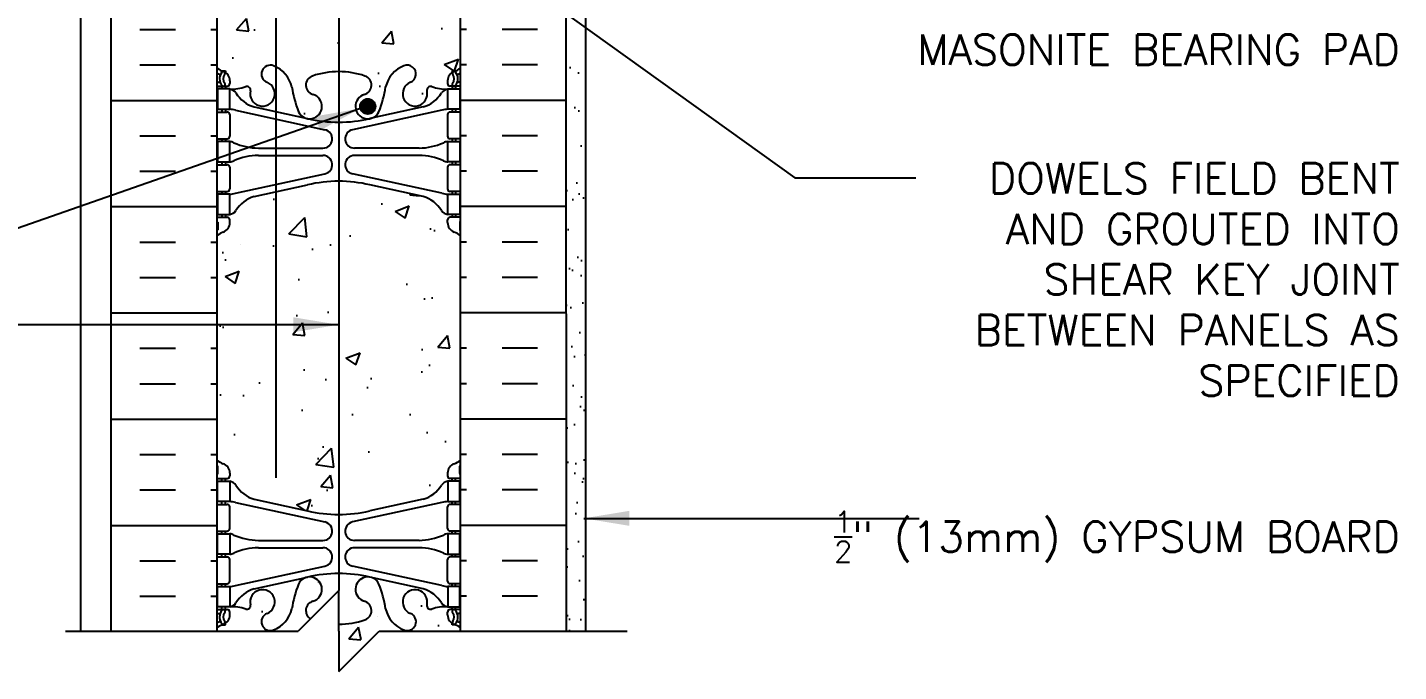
# Model space of a CAD drawing. Header units: inches. Extents: x 64 to 116.3, y 188.2 to 261.
# Drawn here: x 82.43 to 116.32, y 217 to 232.92 of the extents above; entities that cross this region are included whole.
import ezdxf

# ---------------------------------------------------------------- set-up
doc = ezdxf.new("R2010")
doc.units = ezdxf.units.IN
doc.header["$MEASUREMENT"] = 0
for name, color, linetype in [('HATCH', 12, 'Continuous'), ('line25', 2, 'Continuous'), ('LINE3', 3, 'Continuous'), ('LINE50', 5, 'Continuous'), ('LINE9', 9, 'Continuous'), ('TEXT', 4, 'Continuous'), ('Web_Edge', 9, 'Continuous')]:
    doc.layers.add(name, color=color, linetype=linetype)
doc.styles.add('DIM', font='romans.shx', dxfattribs={"width": 0.7})
doc.styles.add('ROMANS', font='romans.shx', dxfattribs={"height": 0.75})
doc.dimstyles.new('ext_12', dxfattribs={"dimscale": 12, "dimtxt": 0.09375, "dimasz": 0.09375, "dimexe": 0.09375, "dimexo": 0.0625, "dimgap": 0.0625, "dimtad": 1, "dimdec": 1, "dimzin": 3, "dimdsep": 46, "dimlunit": 4, "dimtxsty": 'DIM', "dimcen": 0.09, "dimdle": 0.09375, "dimclrt": 4, "dimadec": 0, "dimazin": 0, "dimtfac": 1, "dimtdec": 1, "dimtmove": 2, "dimatfit": 3, "dimfxl": 1, "dimfrac": 2, "dimtolj": 1, "dimtzin": 0, "dimarcsym": 0})

msp = doc.modelspace()

# ---------------------------------------------------------------- hatches: boundary and pattern name
at = {"layer": 'HATCH'}
h = msp.add_hatch(dxfattribs=at)
h.set_pattern_fill('AR-CONC', color=256, scale=0.5)
h.set_pattern_definition([(50, (0, 0), (3.5863, -0.31376), [0.375, -4.125]), (355, (0, 0), (-0.693757, 3.76096), [0.3, -3.3]), (100.4514, (0.299, -0.026), (2.892544, 3.4472), [0.3187, -3.50571]), (46.1842, (0, 1), (5.33621, -0.827596), [0.5625, -6.1875]), (96.6356, (0.4447, 0.931), (4.67331, 4.87059), [0.47805, -5.25857]), (351.1842, (0, 1), (4.67331, 4.87059), [0.45, -4.95]), (21, (0.5, 0.75), (2.984535, -2.013094), [0.375, -4.125]), (326, (0.5, 0.75), (1.216577, 3.62575), [0.3, -3.3]), (71.4514, (0.7487, 0.5822), (4.20111, 1.612656), [0.3187, -3.50571]), (37.5, (0, 0), (0.060799, 1.664469), [0, -3.26, 0, -3.35, 0, -3.3125]), (7.5, (0, 0), (1.315348, 1.972059), [0, -1.91, 0, -3.185, 0, -1.2625]), (327.5, (-1.115, 0), (2.669112, -0.1127744), [0, -1.25, 0, -3.9, 0, -5.175]), (317.5, (-1.615, 0), (2.91593, 0.500525), [0, -1.625, 0, -2.59, 0, -3.675])])
h.paths.add_polyline_path([(93.14, 260.004), (91.145, 260.004), (90.145, 259.004), (90.145, 261.004), (89.145, 260.004), (87.14, 260.004), (87.136, 258.211, 0.07504), (87.268, 258.141, -0.317837), (87.435, 257.905), (87.435, 257.838, -0.414214), (87.372, 257.775), (87.325, 257.775), (87.325, 257.705), (87.43, 257.705, -0.188973), (87.586, 257.61, 0.196323), (88.035, 257.264), (89.357, 256.974, 0.057795), (90.125, 256.885, 0.057795), (90.893, 256.974), (92.215, 257.264, 0.196323), (92.664, 257.61, -0.188973), (92.82, 257.705), (92.925, 257.705), (92.925, 257.775), (92.877, 257.775, -0.414214), (92.815, 257.838), (92.815, 257.905, -0.317837), (92.981, 258.141, 0.089996), (93.136, 258.23)])
h.paths.add_polyline_path([(93.129, 254.087, 0.066908), (93.015, 254.156), (92.925, 254.156), (92.925, 254.198, -0.249069), (92.815, 254.405), (92.815, 254.473, -0.414214), (92.877, 254.535), (92.925, 254.535), (92.925, 254.605), (92.82, 254.605, 0.10046), (92.426, 254.548, -0.601435), (92.306, 254.653, 2.182095), (91.896, 254.44, -1), (91.733, 254.032, -0.24438), (91.285, 254.552, 0.053157), (91.119, 255.166, 1.553132), (90.76, 254.742, -0.735593), (90.773, 254.284, -0.082755), (90.125, 254.176, -0.082755), (89.476, 254.284, -0.735593), (89.489, 254.742, 1.553132), (89.131, 255.166, 0.053157), (88.965, 254.552, -0.24438), (88.516, 254.032, -1), (88.353, 254.44, 2.182095), (87.943, 254.653, -0.601435), (87.823, 254.548, 0.10046), (87.43, 254.605), (87.325, 254.605), (87.325, 254.535), (87.372, 254.535, -0.414214), (87.435, 254.473), (87.435, 254.405, -0.249069), (87.325, 254.198), (87.325, 254.156), (87.235, 254.156, 0.0619), (87.129, 254.093), (87.125, 252.001), (87.125, 250.306), (87.177, 250.306), (87.177, 251.308, -0.379483), (87.669, 251.751), (93.812, 251.751), (93.812, 252.001), (93.125, 252.001)])
h.paths.add_polyline_path([(90.125, 248.501), (90.125, 251.501), (87.67, 251.501, 0.366745), (87.427, 251.29), (87.427, 250.306), (87.49, 250.306), (87.49, 249.106), (87.125, 249.106), (87.125, 248.356), (87.49, 248.356), (87.49, 247.156), (87.125, 247.156), (87.125, 246.406), (87.49, 246.406), (87.49, 245.206), (87.125, 245.206), (87.125, 244.456), (87.49, 244.456), (87.49, 243.376), (87.125, 243.376), (87.125, 242.626), (87.49, 242.626), (87.49, 241.842), (87.625, 241.842), (87.625, 241.548, 0.291097), (87.913, 241.095), (89.171, 240.506, 0.109869), (90.125, 240.294, 0.109869), (91.078, 240.506), (92.337, 241.095, 0.291097), (92.625, 241.548), (92.625, 241.751), (92.759, 241.751), (92.759, 242.626), (93.125, 242.626), (93.125, 243.251), (90.124, 243.251), (90.124, 243.501)])
h.paths.add_polyline_path([(93.625, 250.001), (90.125, 250.001), (90.125, 248.501), (90.124, 245.001), (93.625, 245.001)])
h.paths.add_polyline_path([(92.625, 236.245, 0.258958), (92.366, 236.712, -0.31131), (92.309, 236.842, 2.127293), (91.896, 236.618, -1), (91.733, 236.209, -0.325306), (91.266, 236.952, 0.10488), (91.094, 237.763, 1.422913), (90.76, 237.296, -0.735593), (90.773, 236.838, -0.082755), (90.125, 236.73, -0.082755), (89.476, 236.838, -0.735593), (89.489, 237.296, 1.422913), (89.155, 237.763, 0.10488), (88.983, 236.952, -0.325306), (88.516, 236.209, -1), (88.353, 236.618, 2.127293), (87.94, 236.842, -0.31131), (87.884, 236.712, 0.258958), (87.625, 236.245), (87.625, 234.73), (87.525, 234.73), (87.525, 234.7, -0.414214), (87.475, 234.65), (87.349, 234.65), (87.306, 234.519, -0.725737), (87.2, 234.5), (87.125, 234.73), (87.125, 234.001), (87.125, 231.912, 0.064398), (87.235, 231.846), (87.325, 231.846), (87.325, 231.805, -0.249069), (87.435, 231.598), (87.435, 231.53, -0.414214), (87.372, 231.468), (87.325, 231.468), (87.325, 231.398), (87.43, 231.398, 0.10046), (87.823, 231.455, -0.601435), (87.943, 231.35, 2.182095), (88.353, 231.563, -1), (88.516, 231.971, -0.24438), (88.965, 231.451, 0.053157), (89.131, 230.836, 1.553132), (89.489, 231.261, -0.735593), (89.476, 231.719, -0.082755), (90.125, 231.827, -0.082755), (90.773, 231.719, -0.735593), (90.76, 231.261, 1.553132), (91.119, 230.836, 0.053157), (91.285, 231.451, -0.24438), (91.733, 231.971, -1), (91.896, 231.563, 2.182095), (92.306, 231.35, -0.601435), (92.426, 231.455, 0.10046), (92.82, 231.398), (92.925, 231.398), (92.925, 231.468), (92.877, 231.468, -0.414214), (92.815, 231.53), (92.815, 231.598, -0.249069), (92.925, 231.805), (92.925, 231.846), (93.015, 231.846, 0.064398), (93.125, 231.912), (93.125, 234.73), (93.056, 234.519, -0.725737), (92.95, 234.5), (92.901, 234.65), (92.775, 234.65, -0.414214), (92.725, 234.7), (92.725, 234.73), (92.625, 234.73)])
h.paths.add_polyline_path([(93.125, 227.783, 0.082415), (92.981, 227.862, -0.317837), (92.815, 228.098), (92.815, 228.165, -0.414214), (92.877, 228.228), (92.925, 228.228), (92.925, 228.298), (92.82, 228.298, -0.188973), (92.664, 228.392, 0.196323), (92.215, 228.739), (90.893, 229.029, 0.057795), (90.125, 229.118, 0.057795), (89.357, 229.029), (88.035, 228.739, 0.196323), (87.586, 228.392, -0.188973), (87.43, 228.298), (87.325, 228.298), (87.325, 228.228), (87.372, 228.228, -0.414214), (87.435, 228.165), (87.435, 228.098, -0.317837), (87.268, 227.862, 0.082415), (87.125, 227.783), (87.125, 222.22, 0.082415), (87.268, 222.141, -0.317837), (87.435, 221.905), (87.435, 221.838, -0.414214), (87.372, 221.775), (87.325, 221.775), (87.325, 221.705), (87.43, 221.705, -0.188973), (87.586, 221.61, 0.196323), (88.035, 221.264), (89.357, 220.974, 0.057795), (90.125, 220.885, 0.057795), (90.893, 220.974), (92.215, 221.264, 0.196323), (92.664, 221.61, -0.188973), (92.82, 221.705), (92.925, 221.705), (92.925, 221.775), (92.877, 221.775, -0.414214), (92.815, 221.838), (92.815, 221.905, -0.317837), (92.981, 222.141, 0.082415), (93.125, 222.22)])
h.paths.add_polyline_path([(89.428, 218.307, -0.652503), (89.489, 218.742, 1.553132), (89.131, 219.166, 0.053157), (88.965, 218.552, -0.24438), (88.516, 218.032, -0.095425), (88.435, 218.016), (89.125, 218.004)])
h.paths.add_polyline_path([(88.353, 218.44, 2.182095), (87.943, 218.653, -0.601435), (87.823, 218.548, 0.10046), (87.43, 218.605), (87.325, 218.605), (87.325, 218.535), (87.372, 218.535, -0.414214), (87.435, 218.473), (87.435, 218.405, -0.249069), (87.325, 218.198), (87.325, 218.156), (87.235, 218.156, 0.064398), (87.125, 218.09), (87.125, 218.004), (88.435, 218.016, -0.825776)])
h.paths.add_polyline_path([(91.285, 218.552, 0.053157), (91.119, 219.166, 1.553132), (90.76, 218.742, -0.735593), (90.773, 218.284, -0.082755), (90.125, 218.176), (90.125, 218.004), (90.125, 217.004), (91.125, 218.004), (91.815, 218.016, -0.095425), (91.733, 218.032, -0.24438)])
h.paths.add_polyline_path([(92.815, 218.405), (92.815, 218.473, -0.414214), (92.877, 218.535), (92.925, 218.535), (92.925, 218.605), (92.82, 218.605, 0.10046), (92.426, 218.548, -0.601435), (92.306, 218.653, 2.182095), (91.896, 218.44, -0.825776), (91.815, 218.016), (91.125, 218.004), (93.125, 218.004), (93.125, 218.09, 0.064398), (93.015, 218.156), (92.925, 218.156), (92.925, 218.198, -0.249069)])
h = msp.add_hatch(dxfattribs=at)
h.set_pattern_fill('AR-SAND', color=256, scale=0.5, style=0)
h.set_pattern_definition([(37.5, (0.10765, 81.4215), (-0.0314967, 0.963412), [0, -0.76, 0, -0.85, 0, -0.8125]), (7.5, (0.1076, 81.4215), (0.884888, 1.411073), [0, -0.41, 0, -0.685, 0, -0.2625]), (327.5, (-0.50735, 81.4215), (1.557071, 0.0028295), [0, -0.25, 0, -0.9, 0, -1.175]), (317.5, (-0.5074, 81.4215), (1.503063, 0.438838), [0, -0.125, 0, -0.59, 0, -0.675])])
h.paths.add_polyline_path([(95.75, 218.004), (96.229, 218.004), (96.229, 231.975), (95.75, 231.975)])
h = msp.add_hatch(dxfattribs=at)
h.set_pattern_fill('AR-CONC', color=256, scale=0.5, style=0)
h.paths.add_polyline_path([(92.815, 230.765, -0.414214), (92.877, 230.828), (92.925, 230.828), (92.925, 230.898), (92.82, 230.898, 0.036537), (92.676, 230.874), (90.464, 230.392, 0.897292), (90.514, 229.938), (92.11, 229.938, 0.097844), (92.716, 230.069, -0.124673), (92.82, 230.098), (92.925, 230.098), (92.925, 230.168), (92.877, 230.168, -0.414214), (92.815, 230.23)])
at = {"layer": 'LINE3'}
msp.add_hatch(color=256, dxfattribs=at).paths.add_polyline_path([(90.656, 230.967, 1), (91.031, 230.967, 1)])

# ---------------------------------------------------------------- linework, layer by layer
at = {"layer": 'HATCH'}
for p, q in [((85.213, 232.867), (86.088, 232.867)), ((86.963, 232.867), (87.125, 232.867)), ((93.286, 232.867), (93.125, 232.867)), ((95.036, 232.867), (94.161, 232.867)), ((85.213, 231.992), (86.088, 231.992)), ((86.963, 231.992), (87.125, 231.992)), ((93.286, 231.992), (93.125, 231.992)), ((95.036, 231.992), (94.161, 231.992)), ((84.5, 231.117), (87.125, 231.117)), ((95.75, 231.117), (93.125, 231.117)), ((85.213, 230.242), (86.088, 230.242)), ((86.963, 230.242), (87.125, 230.242)), ((93.286, 230.242), (93.125, 230.242)), ((95.036, 230.242), (94.161, 230.242)), ((85.213, 229.367), (86.088, 229.367)), ((86.963, 229.367), (87.125, 229.367)), ((93.286, 229.367), (93.125, 229.367)), ((95.036, 229.367), (94.161, 229.367)), ((84.5, 228.492), (87.125, 228.492)), ((95.75, 228.492), (93.125, 228.492)), ((85.213, 227.617), (86.088, 227.617)), ((86.963, 227.617), (87.125, 227.617)), ((87.696, 227.548), (87.696, 227.548)), ((93.286, 227.617), (93.125, 227.617)), ((95.036, 227.617), (94.161, 227.617)), ((85.213, 226.742), (86.088, 226.742)), ((86.963, 226.742), (87.125, 226.742)), ((93.286, 226.742), (93.125, 226.742)), ((95.036, 226.742), (94.161, 226.742)), ((84.5, 225.867), (87.125, 225.867)), ((95.75, 225.867), (93.125, 225.867)), ((85.213, 224.992), (86.088, 224.992)), ((86.963, 224.992), (87.125, 224.992)), ((93.286, 224.992), (93.125, 224.992)), ((95.036, 224.992), (94.161, 224.992)), ((85.213, 224.117), (86.088, 224.117)), ((86.963, 224.117), (87.125, 224.117)), ((93.286, 224.117), (93.125, 224.117)), ((95.036, 224.117), (94.161, 224.117)), ((84.5, 223.242), (87.125, 223.242)), ((95.75, 223.242), (93.125, 223.242)), ((85.213, 222.367), (86.088, 222.367)), ((86.963, 222.367), (87.125, 222.367)), ((93.286, 222.367), (93.125, 222.367)), ((95.036, 222.367), (94.161, 222.367)), ((85.213, 221.492), (86.088, 221.492)), ((86.963, 221.492), (87.125, 221.492)), ((93.286, 221.492), (93.125, 221.492)), ((95.036, 221.492), (94.161, 221.492)), ((84.5, 220.617), (87.125, 220.617)), ((95.75, 220.617), (93.125, 220.617)), ((85.213, 219.742), (86.088, 219.742)), ((86.963, 219.742), (87.125, 219.742)), ((93.286, 219.742), (93.125, 219.742)), ((95.036, 219.742), (94.161, 219.742)), ((85.213, 218.867), (86.088, 218.867)), ((86.963, 218.867), (87.125, 218.867)), ((93.286, 218.867), (93.125, 218.867)), ((95.036, 218.867), (94.161, 218.867)), ((91.088, 218.372), (91.088, 218.372)), ((90.404, 217.265), (90.404, 217.265)), ((90.435, 217.368), (90.435, 217.368))]:
    msp.add_line(p, q, dxfattribs=at)
at = {"layer": 'line25'}
for p, q in [((93.125, 243.501), (93.125, 218.004)), ((87.125, 217.992), (87.125, 234.001))]:
    msp.add_line(p, q, dxfattribs=at)
at = {"layer": 'LINE3'}
for p, q in [((88.573, 260.004), (88.573, 221.793)), ((90.124, 239.45), (90.125, 219.004))]:
    msp.add_line(p, q, dxfattribs=at)
msp.add_circle((90.843, 230.967), 0.188, dxfattribs=at)
at = {"layer": 'LINE50'}
for p, q in [((95.729, 243.501), (95.75, 218.004)), ((84.5, 217.992), (84.5, 234.001))]:
    msp.add_line(p, q, dxfattribs=at)
at = {"layer": 'LINE9'}
for p, q in [((83.75, 218.004), (83.75, 260.004)), ((96.229, 218.004), (96.229, 243.501)), ((90.125, 219.004), (89.125, 218.004)), ((90.125, 218.004), (90.125, 219.004)), ((83.373, 218.004), (89.125, 218.004)), ((90.125, 217.004), (91.125, 218.004)), ((90.125, 218.004), (90.125, 217.004)), ((91.125, 218.004), (97.25, 218.004))]:
    msp.add_line(p, q, dxfattribs=at)
at = {"layer": 'Web_Edge'}
for p, q in [((87.235, 231.846), (87.325, 231.846)), ((87.325, 231.846), (87.325, 231.805)), ((92.925, 231.846), (92.925, 231.805)), ((93.015, 231.846), (92.925, 231.846)), ((87.125, 231.568), (87.167, 231.568)), ((87.125, 231.468), (87.372, 231.468)), ((87.235, 231.468), (87.235, 231.398)), ((87.325, 231.468), (87.325, 231.398)), ((87.435, 231.598), (87.435, 231.53)), ((92.815, 231.598), (92.815, 231.53)), ((93.125, 231.468), (92.877, 231.468)), ((92.925, 231.468), (92.925, 231.398)), ((93.015, 231.468), (93.015, 231.398)), ((93.125, 231.568), (93.083, 231.568)), ((87.125, 230.828), (87.372, 230.828)), ((87.235, 230.898), (87.235, 230.828)), ((87.325, 230.898), (87.325, 230.828)), ((87.435, 230.765), (87.435, 230.23)), ((87.574, 230.874), (89.785, 230.392)), ((88.035, 230.956), (89.357, 230.666)), ((92.676, 230.874), (90.464, 230.392)), ((92.215, 230.956), (90.893, 230.666)), ((92.815, 230.765), (92.815, 230.23)), ((93.125, 230.828), (92.877, 230.828)), ((92.925, 230.898), (92.925, 230.828)), ((93.015, 230.898), (93.015, 230.828)), ((87.125, 230.168), (87.372, 230.168)), ((87.235, 230.168), (87.235, 230.098)), ((87.325, 230.168), (87.325, 230.098)), ((93.125, 230.168), (92.877, 230.168)), ((92.925, 230.168), (92.925, 230.098)), ((93.015, 230.168), (93.015, 230.098)), ((88.139, 229.938), (89.736, 229.938)), ((88.139, 229.758), (89.736, 229.758)), ((92.11, 229.938), (90.514, 229.938)), ((92.11, 229.758), (90.514, 229.758)), ((87.125, 229.528), (87.372, 229.528)), ((87.235, 229.598), (87.235, 229.528)), ((87.325, 229.598), (87.325, 229.528)), ((87.435, 229.465), (87.435, 228.93)), ((92.815, 229.465), (92.815, 228.93)), ((93.125, 229.528), (92.877, 229.528)), ((92.925, 229.598), (92.925, 229.528)), ((93.015, 229.598), (93.015, 229.528)), ((87.574, 228.821), (89.785, 229.303)), ((92.676, 228.821), (90.464, 229.303)), ((87.125, 228.868), (87.372, 228.868)), ((87.235, 228.868), (87.235, 228.798)), ((87.325, 228.868), (87.325, 228.798)), ((88.035, 228.739), (89.357, 229.029)), ((92.215, 228.739), (90.893, 229.029)), ((93.125, 228.868), (92.877, 228.868)), ((92.925, 228.868), (92.925, 228.798)), ((93.015, 228.868), (93.015, 228.798)), ((87.125, 228.228), (87.372, 228.228)), ((87.135, 228.108), (87.135, 227.921)), ((87.235, 228.298), (87.235, 228.228)), ((87.325, 228.298), (87.325, 228.228)), ((87.435, 228.098), (87.435, 228.165)), ((92.815, 228.098), (92.815, 228.165)), ((93.125, 228.228), (92.877, 228.228)), ((92.925, 228.298), (92.925, 228.228)), ((93.015, 228.298), (93.015, 228.228)), ((93.115, 228.108), (93.115, 227.921)), ((87.135, 221.895), (87.135, 222.081)), ((93.115, 221.895), (93.115, 222.081)), ((87.125, 221.775), (87.372, 221.775)), ((87.235, 221.705), (87.235, 221.775)), ((87.325, 221.705), (87.325, 221.775)), ((87.435, 221.905), (87.435, 221.838)), ((92.815, 221.905), (92.815, 221.838)), ((93.125, 221.775), (92.877, 221.775)), ((92.925, 221.705), (92.925, 221.775)), ((93.015, 221.705), (93.015, 221.775)), ((87.125, 221.135), (87.372, 221.135)), ((87.235, 221.135), (87.235, 221.205)), ((87.325, 221.135), (87.325, 221.205)), ((87.435, 220.538), (87.435, 221.073)), ((87.574, 221.181), (89.785, 220.7)), ((88.035, 221.264), (89.357, 220.974)), ((92.676, 221.181), (90.464, 220.7)), ((92.215, 221.264), (90.893, 220.974)), ((92.815, 220.538), (92.815, 221.073)), ((93.125, 221.135), (92.877, 221.135)), ((92.925, 221.135), (92.925, 221.205)), ((93.015, 221.135), (93.015, 221.205)), ((87.125, 220.475), (87.372, 220.475)), ((87.235, 220.405), (87.235, 220.475)), ((87.325, 220.405), (87.325, 220.475)), ((93.125, 220.475), (92.877, 220.475)), ((92.925, 220.405), (92.925, 220.475)), ((93.015, 220.405), (93.015, 220.475)), ((88.139, 220.245), (89.736, 220.245)), ((88.139, 220.065), (89.736, 220.065)), ((92.11, 220.245), (90.514, 220.245)), ((92.11, 220.065), (90.514, 220.065)), ((87.125, 219.835), (87.372, 219.835)), ((87.235, 219.835), (87.235, 219.905)), ((87.325, 219.835), (87.325, 219.905)), ((87.435, 219.238), (87.435, 219.773)), ((87.574, 219.129), (89.785, 219.611)), ((92.676, 219.129), (90.464, 219.611)), ((92.815, 219.238), (92.815, 219.773)), ((93.125, 219.835), (92.877, 219.835)), ((92.925, 219.835), (92.925, 219.905)), ((93.015, 219.835), (93.015, 219.905)), ((88.035, 219.046), (89.357, 219.337)), ((92.215, 219.046), (90.893, 219.337)), ((87.125, 219.175), (87.372, 219.175)), ((87.235, 219.105), (87.235, 219.175)), ((87.325, 219.105), (87.325, 219.175)), ((93.125, 219.175), (92.877, 219.175)), ((92.925, 219.105), (92.925, 219.175)), ((93.015, 219.105), (93.015, 219.175)), ((87.235, 218.535), (87.235, 218.605)), ((87.325, 218.535), (87.325, 218.605)), ((92.925, 218.535), (92.925, 218.605)), ((93.015, 218.535), (93.015, 218.605)), ((87.125, 218.535), (87.372, 218.535)), ((87.125, 218.435), (87.167, 218.435)), ((87.435, 218.405), (87.435, 218.473)), ((92.815, 218.405), (92.815, 218.473)), ((93.125, 218.535), (92.877, 218.535)), ((93.125, 218.435), (93.083, 218.435)), ((87.235, 218.156), (87.325, 218.156)), ((87.325, 218.156), (87.325, 218.198)), ((92.925, 218.156), (92.925, 218.198)), ((93.015, 218.156), (92.925, 218.156))]:
    msp.add_line(p, q, dxfattribs=at)
for points in [[(87.13, 230.898), (87.43, 230.898), (87.43, 231.398), (87.13, 231.398)], [(93.12, 230.898), (92.82, 230.898), (92.82, 231.398), (93.12, 231.398)], [(87.13, 229.598), (87.43, 229.598), (87.43, 230.098), (87.13, 230.098)], [(93.12, 229.598), (92.82, 229.598), (92.82, 230.098), (93.12, 230.098)], [(87.13, 228.298), (87.43, 228.298), (87.43, 228.798), (87.13, 228.798)], [(93.12, 228.298), (92.82, 228.298), (92.82, 228.798), (93.12, 228.798)], [(87.13, 221.705), (87.43, 221.705), (87.43, 221.205), (87.13, 221.205)], [(93.12, 221.705), (92.82, 221.705), (92.82, 221.205), (93.12, 221.205)], [(87.13, 220.405), (87.43, 220.405), (87.43, 219.905), (87.13, 219.905)], [(93.12, 220.405), (92.82, 220.405), (92.82, 219.905), (93.12, 219.905)], [(87.13, 219.105), (87.43, 219.105), (87.43, 218.605), (87.13, 218.605)], [(93.12, 219.105), (92.82, 219.105), (92.82, 218.605), (93.12, 218.605)]]:
    msp.add_lwpolyline(points, close=True, dxfattribs=at)
for centre, radius, start, end in [((87.435, 232.305), 0.5, 231.6833, 250.5288), ((87.435, 232.305), 0.6, 238.8907, 245.0748), ((87.428, 231.652), 0.25, 140.1145, 222.4609), ((87.271, 231.783), 0.045, 319.1879, 141.448), ((87.185, 231.598), 0.25, 0, 70.5288), ((88.435, 231.767), 0.22, 68.1963, 248.1963), ((88.24, 231.28), 0.745, 13.2652, 68.1963), ((90.125, 229.827), 2, 90, 108.923), ((90.125, 229.827), 2, 71.077, 90), ((92.01, 231.28), 0.745, 111.8037, 166.7348), ((91.815, 231.767), 0.22, 291.8037, 111.8037), ((93.065, 231.598), 0.25, 109.4712, 180), ((92.979, 231.783), 0.045, 38.552, 220.8121), ((92.815, 232.305), 0.5, 289.4712, 308.3167), ((92.821, 231.652), 0.25, 317.5391, 39.8855), ((92.815, 232.305), 0.6, 294.9252, 301.1093), ((87.167, 231.588), 0.02, 270, 14.1541), ((87.173, 231.742), 0.02, 340.7916, 65.0748), ((87.277, 231.514), 0.045, 222.4609, 42.4609), ((87.428, 231.652), 0.16, 140.0001, 222.4609), ((87.372, 231.53), 0.0625, 270, 0), ((87.486, 232.396), 1, 266.7879, 289.9067), ((87.855, 231.371), 0.09, 346.6795, 108.8651), ((88.24, 231.28), 0.305, 166.6795, 68.1963), ((91.928, 231.921), 3, 189.0273, 201.1984), ((89.554, 231.492), 0.24, 108.923, 254.2747), ((90.695, 231.492), 0.24, 285.7253, 71.077), ((88.322, 231.921), 3, 338.8016, 350.9727), ((92.01, 231.28), 0.305, 111.8037, 13.3205), ((92.394, 231.371), 0.09, 71.1349, 193.3205), ((92.764, 232.396), 1, 250.0933, 273.2121), ((92.877, 231.53), 0.0625, 180, 270), ((92.972, 231.514), 0.045, 137.5391, 317.5391), ((92.821, 231.652), 0.16, 317.5391, 39.9999), ((93.076, 231.742), 0.02, 114.9252, 199.2084), ((93.083, 231.588), 0.02, 165.8459, 270), ((87.387, 231.151), 0.25, 37.2777, 80.0823), ((88.234, 231.679), 0.75, 210.155, 254.5838), ((89.406, 230.967), 0.305, 205.3782, 74.2747), ((90.843, 230.967), 0.305, 105.7253, 334.6218), ((92.015, 231.679), 0.75, 285.4162, 329.845), ((92.863, 231.151), 0.25, 99.9177, 142.7223), ((87.372, 230.765), 0.0625, 0, 90), ((87.339, 229.902), 1, 76.4291, 84.7991), ((92.91, 229.902), 1, 95.2009, 103.5709), ((92.877, 230.765), 0.0625, 90, 180), ((90.125, 233.933), 3.356, 256.7692, 270), ((90.125, 233.933), 3.356, 270, 283.2308), ((87.372, 230.23), 0.0625, 270, 0), ((87.426, 229.879), 0.219, 60.4937, 88.92), ((89.736, 230.168), 0.23, 270, 77.6055), ((90.514, 230.168), 0.23, 102.3945, 270), ((92.824, 229.879), 0.219, 91.08, 119.5063), ((92.877, 230.23), 0.0625, 180, 270), ((88.17, 231.537), 1.6, 246.5673, 268.9203), ((88.17, 228.158), 1.6, 91.0797, 113.4327), ((88.17, 228.158), 1.6, 91.0797, 113.4327), ((89.736, 229.528), 0.23, 282.3945, 90), ((90.514, 229.528), 0.23, 90, 257.6055), ((92.08, 231.537), 1.6, 271.0797, 293.4327), ((92.08, 228.158), 1.6, 66.5673, 88.9203), ((92.08, 228.158), 1.6, 66.5673, 88.9203), ((87.372, 229.465), 0.0625, 0, 90), ((87.426, 229.816), 0.219, 271.08, 299.5063), ((87.426, 229.816), 0.219, 271.08, 299.5063), ((92.824, 229.816), 0.219, 240.4937, 268.92), ((92.824, 229.816), 0.219, 240.4937, 268.92), ((92.877, 229.465), 0.0625, 90, 180), ((90.125, 225.762), 3.356, 90, 103.2308), ((90.125, 225.762), 3.356, 76.7692, 90), ((87.372, 228.93), 0.0625, 270, 0), ((87.339, 229.793), 1, 275.2009, 283.5709), ((88.234, 228.016), 0.75, 105.4162, 149.845), ((92.015, 228.016), 0.75, 30.155, 74.5838), ((92.91, 229.793), 1, 256.4291, 264.7991), ((92.877, 228.93), 0.0625, 180, 270), ((87.387, 228.544), 0.25, 279.9177, 322.7223), ((92.863, 228.544), 0.25, 217.2777, 260.0823), ((87.115, 228.108), 0.02, 0, 60.012), ((87.185, 228.098), 0.25, 289.4712, 360), ((87.372, 228.165), 0.0625, 360, 90), ((92.877, 228.165), 0.0625, 90, 180), ((93.065, 228.098), 0.25, 180, 250.5288), ((93.135, 228.108), 0.02, 119.988, 180), ((87.115, 227.921), 0.02, 301.073, 0), ((87.435, 227.39), 0.6, 121.073, 121.1093), ((87.435, 227.39), 0.5, 109.4712, 128.3167), ((92.815, 227.39), 0.5, 51.6833, 70.5288), ((93.135, 227.921), 0.02, 180, 238.927), ((92.815, 227.39), 0.6, 58.8907, 58.927), ((87.435, 222.612), 0.5, 231.6833, 250.5288), ((87.435, 222.612), 0.6, 238.8907, 238.927), ((87.115, 222.081), 0.02, 360, 58.927), ((87.185, 221.905), 0.25, 0, 70.5288), ((93.065, 221.905), 0.25, 109.4712, 180), ((92.815, 222.612), 0.5, 289.4712, 308.3167), ((93.135, 222.081), 0.02, 121.073, 180), ((92.815, 222.612), 0.6, 301.073, 301.1093), ((87.115, 221.895), 0.02, 299.988, 360), ((87.372, 221.838), 0.0625, 270, 0), ((87.387, 221.459), 0.25, 37.2777, 80.0823), ((92.863, 221.459), 0.25, 99.9177, 142.7223), ((92.877, 221.838), 0.0625, 180, 270), ((93.135, 221.895), 0.02, 180, 240.012), ((88.234, 221.987), 0.75, 210.155, 254.5838), ((92.015, 221.987), 0.75, 285.4162, 329.845), ((87.372, 221.073), 0.0625, 0, 90), ((87.339, 220.209), 1, 76.4291, 84.7991), ((90.125, 224.241), 3.356, 256.7692, 270), ((90.125, 224.241), 3.356, 270, 283.2308), ((92.91, 220.209), 1, 95.2009, 103.5709), ((92.877, 221.073), 0.0625, 90, 180), ((89.736, 220.475), 0.23, 270, 77.6055), ((90.514, 220.475), 0.23, 102.3945, 270), ((87.372, 220.538), 0.0625, 270, 0), ((87.426, 220.187), 0.219, 60.4937, 88.92), ((87.426, 220.187), 0.219, 60.4937, 88.92), ((88.17, 221.845), 1.6, 246.5673, 268.9203), ((88.17, 221.845), 1.6, 246.5673, 268.9203), ((92.08, 221.845), 1.6, 271.0797, 293.4327), ((92.08, 221.845), 1.6, 271.0797, 293.4327), ((92.824, 220.187), 0.219, 91.08, 119.5063), ((92.824, 220.187), 0.219, 91.08, 119.5063), ((92.877, 220.538), 0.0625, 180, 270), ((87.426, 220.124), 0.219, 271.08, 299.5063), ((88.17, 218.465), 1.6, 91.0797, 113.4327), ((89.736, 219.835), 0.23, 282.3945, 90), ((90.514, 219.835), 0.23, 90, 257.6055), ((92.08, 218.465), 1.6, 66.5673, 88.9203), ((92.824, 220.124), 0.219, 240.4937, 268.92), ((87.372, 219.773), 0.0625, 0, 90), ((92.877, 219.773), 0.0625, 90, 180), ((89.406, 219.036), 0.305, 285.7253, 154.6218), ((90.125, 216.07), 3.356, 90, 103.2308), ((90.125, 216.07), 3.356, 76.7692, 90), ((90.843, 219.036), 0.305, 25.3782, 254.2747), ((87.372, 219.238), 0.0625, 270, 0), ((87.339, 220.101), 1, 275.2009, 283.5709), ((88.234, 218.323), 0.75, 105.4162, 149.845), ((88.24, 218.723), 0.305, 291.8037, 193.3205), ((91.928, 218.082), 3, 158.8016, 170.9727), ((88.322, 218.082), 3, 9.0273, 21.1984), ((92.01, 218.723), 0.305, 346.6795, 248.1963), ((92.015, 218.323), 0.75, 30.155, 74.5838), ((92.91, 220.101), 1, 256.4291, 264.7991), ((92.877, 219.238), 0.0625, 180, 270), ((87.387, 218.851), 0.25, 279.9177, 322.7223), ((87.486, 217.607), 1, 70.0933, 93.2121), ((87.855, 218.632), 0.09, 251.1349, 13.3205), ((89.554, 218.511), 0.24, 105.7253, 238.2236), ((90.695, 218.511), 0.24, 288.923, 74.2747), ((92.394, 218.632), 0.09, 166.6795, 288.8651), ((92.764, 217.607), 1, 86.7879, 109.9067), ((92.863, 218.851), 0.25, 217.2777, 260.0823), ((87.435, 217.698), 0.6, 114.9252, 121.1093), ((87.167, 218.415), 0.02, 345.8459, 90), ((87.428, 218.351), 0.25, 137.5391, 219.8855), ((87.173, 218.26), 0.02, 294.9252, 19.2084), ((87.271, 218.22), 0.045, 218.552, 40.8121), ((87.277, 218.489), 0.045, 317.5391, 137.5391), ((87.428, 218.351), 0.16, 137.5391, 219.9999), ((87.185, 218.405), 0.25, 289.4712, 360), ((87.372, 218.473), 0.0625, 360, 90), ((88.435, 218.236), 0.22, 111.8037, 291.8037), ((88.24, 218.723), 0.745, 291.8037, 346.7348), ((90.125, 220.176), 2, 270, 288.923), ((92.01, 218.723), 0.745, 193.2652, 248.1963), ((91.815, 218.236), 0.22, 248.1963, 68.1963), ((92.877, 218.473), 0.0625, 90, 180), ((93.065, 218.405), 0.25, 180, 250.5288), ((92.972, 218.489), 0.045, 42.4609, 222.4609), ((92.979, 218.22), 0.045, 139.1879, 321.448), ((92.821, 218.351), 0.16, 320.0001, 42.4609), ((92.821, 218.351), 0.25, 320.1145, 42.4609), ((93.076, 218.26), 0.02, 160.7916, 245.0748), ((93.083, 218.415), 0.02, 90, 194.1541), ((92.815, 217.698), 0.6, 58.8907, 65.0748), ((87.435, 217.698), 0.5, 109.4712, 128.3167), ((92.815, 217.698), 0.5, 51.6833, 70.5288)]:
    msp.add_arc(centre, radius, start, end, dxfattribs=at)

# ---------------------------------------------------------------- texts
at = {"layer": 'TEXT', "char_height": 0.75, "attachment_point": 6, "style": 'ROMANS'}
for s, insert, width in [('MASONITE BEARING PAD', (116.35, 232.37), 12.4225), ('DOWELS FIELD BENT AND GROUTED INTO SHEAR KEY JOINT BETWEEN PANELS AS SPECIFIED', (116.35, 226.692), 13.62291), ('\\A1;{\\H0.7x;\\S1/2;}" (13mm) GYPSUM BOARD', (116.35, 220.334), 13.59481)]:
    msp.add_mtext(s, dxfattribs=dict(at, insert=insert, width=width))

# ---------------------------------------------------------------- leaders
at = {"layer": 'TEXT'}
msp.add_leader([(88.212, 238.661), (101.394, 229.205), (104.386, 229.205)], dimstyle='ext_12', override={"dimgap": 0.0625, "dimtad": 0}, dxfattribs=at)
for points in [[(90.662, 230.918), (75.376, 225.573), (71.862, 225.573)], [(90.125, 225.573), (75.376, 225.573), (71.862, 225.573)], [(96.182, 220.79), (104.469, 220.79)]]:
    msp.add_leader(points, dimstyle='ext_12', dxfattribs=at)

doc.saveas('drawing.dxf')
